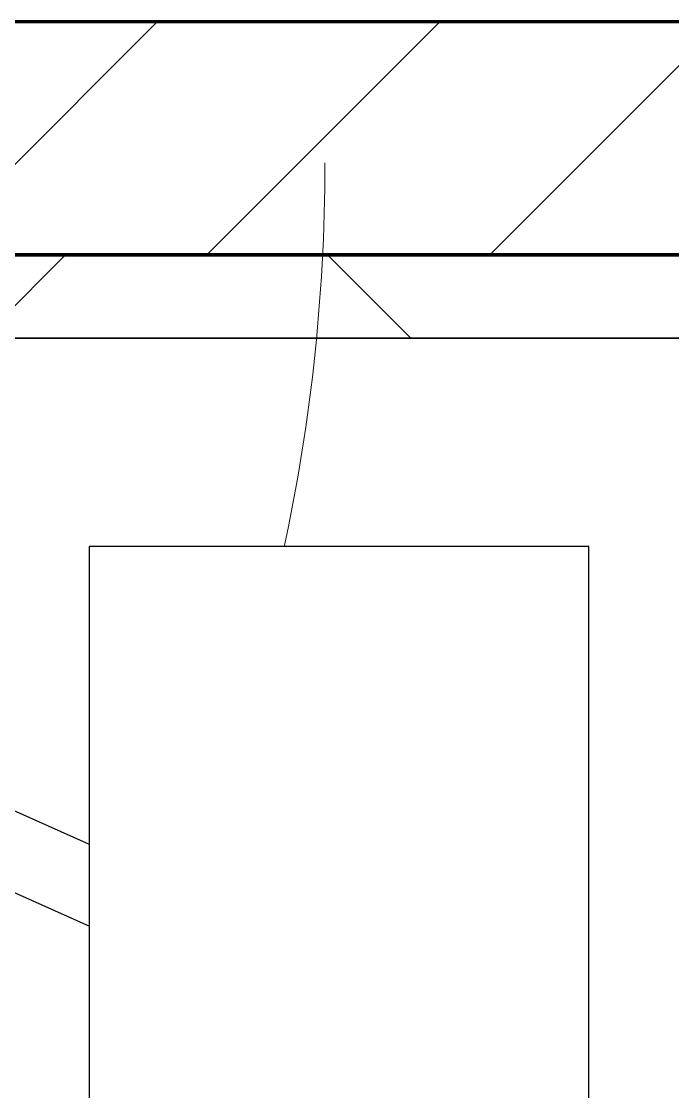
# Model space of a CAD drawing. Header units: millimetres. Extents: x -726012 to -647389, y -20772 to 18805.
# Drawn here: x -693565 to -693174, y 8117 to 8759 of the extents above; entities that cross this region are included whole.
import ezdxf
from ezdxf.xclip import XClip

# ---------------------------------------------------------------- set-up
doc = ezdxf.new("R2010")
doc.units = ezdxf.units.MM
doc.header["$XCLIPFRAME"] = 0
doc.layers.add('000 - WIPEOUT', color=250, linetype='Continuous')
doc.layers.add('A11_ALU.SOLID SHEET', color=2, linetype='Continuous')
for name, color, linetype, lineweight in [('A-DOOR-E', 2, 'Continuous', 25), ('A-DOOR-OPNG', 2, 'Continuous', 9), ('A-GLAZ-CURT', 2, 'Continuous', 9), ('A-WALL', 5, 'Continuous', 35), ('A-WALL-FNSH', 2, 'Continuous', 35), ('A-WALL-PATT', 1, 'Continuous', 35)]:
    doc.layers.add(name, color=color, linetype=linetype, lineweight=lineweight)

# ---------------------------------------------------------------- blocks, each defined once
blk = doc.blocks.new('DPA_AC-SG-PI - A1_1200x1300 mm-V1-4233-01 ENLARGED MULTI-PURPOSE LEVEL - REFLECTED CEILING PLAN - SHEET 4')
at = {"layer": 'A-DOOR-E'}
for p, q in [((-556.64, 29.95), (511.63, -447.34)), ((493.28, -488.42), (-575, -11.13)), ((511.63, -447.34), (493.28, -488.42))]:
    blk.add_line(p, q, dxfattribs=at)
at = {"layer": 'A-DOOR-OPNG'}
blk.add_arc((-500, -14.8), 1100, 334.74419, 0, dxfattribs=at)
blk = doc.blocks.new('PPLS-PP19_Custom Tile Pattern - Custom Tile Pattern-V117-4233-01 ENLARGED MULTI-PURPOSE LEVEL - REFLECTED CEILING PLAN - SHEET 4')
at = {"layer": 'A-GLAZ-CURT'}
for p, q in [((-299.21, 0), (300, 0)), ((300, 0), (-299.21, 0)), ((195.99, 0), (213.31, 0)), ((213.31, 0), (195.99, 0)), ((230.06, 0), (300, 0)), ((-299.21, -50), (300, -50)), ((300, -50), (-299.21, -50))]:
    blk.add_line(p, q, dxfattribs=at)
for points, knots in [([(103.09, 0), (101.08, 0), (86.31, 0), (63.34, 0), (35.84, 0), (12, 0), (3.08, 0), (-1.67, 0), (-2.25, 0)], [-375.435014, -375.435014, -375.435014, -375.435014, -369.147452, -330.153101, -307.516438, -285.83788, -246.234814, -234.646884, -234.646884, -234.646884, -234.646884]), ([(27.44, 0), (27.9, 0), (29.54, 0), (38.07, 0), (53.39, 0), (71.67, 0), (84.83, 0), (86.01, 0), (92.51, 0), (94.33, 0)], [-5037.309798, -5037.309798, -5037.309798, -5037.309798, -4887.603822, -4705.298446, -4353.683244, -3960.84581, -3759.045785, -3336.541051, -2783.776468, -2783.776468, -2783.776468, -2783.776468]), ([(136.44, 0), (121.66, 0), (86.93, 0), (51.16, 0), (31.18, 0)], [-106.750556, -106.750556, -106.750556, -106.750556, -59.610984, 0, 0, 0, 0]), ([(42.45, 0), (56.29, 0), (79.54, 0), (102.2, 0), (110.78, 0)], [-389.640024, -389.640024, -389.640024, -389.640024, -346.313304, -319.595547, -319.595547, -319.595547, -319.595547]), ([(42.71, 0), (44.29, 0), (52.29, 0), (71.92, 0), (100.57, 0), (116.36, 0), (128.63, 0), (128.95, 0)], [-123.813675, -123.813675, -123.813675, -123.813675, -118.513713, -97.899267, -63.759246, -39.050993, -35.895543, -35.895543, -35.895543, -35.895543]), ([(42.93, 0), (43.4, 0), (50.63, 0), (64.79, 0), (89.13, 0), (104.78, 0), (110.79, 0)], [-307.218636, -307.218636, -307.218636, -307.218636, -305.899624, -287.17622, -249.500363, -218.973165, -218.973165, -218.973165, -218.973165]), ([(110.79, 0), (108.9, 0), (96.05, 0), (76.86, 0), (57.82, 0), (47.66, 0), (44.47, 0), (43.24, 0)], [-409.685798, -409.685798, -409.685798, -409.685798, -401.860199, -357.622665, -341.267687, -334.000314, -329.358298, -329.358298, -329.358298, -329.358298]), ([(110.8, 0), (108.62, 0), (103.61, 0), (92.38, 0), (85.59, 0), (74.4, 0), (62.26, 0), (52.41, 0), (47.08, 0), (43.44, 0)], [-7970.368571, -7970.368571, -7970.368571, -7970.368571, -7723.759874, -7531.75727, -7135.649961, -6924.452779, -6738.82075, -6548.303034, -6347.322254, -6347.322254, -6347.322254, -6347.322254]), ([(94.4, 0), (94.4, 0), (94.64, 0), (99.11, 0), (105.61, 0), (109.91, 0), (110.82, 0)], [-2348.345796, -2348.345796, -2348.345796, -2348.345796, -2310.419338, -2233.599744, -2052.234781, -2002.170106, -2002.170106, -2002.170106, -2002.170106]), ([(110.99, 0), (110.29, 0), (108.75, 0), (105.66, 0), (105.23, 0), (105.23, 0)], [-9071.522618, -9071.522618, -9071.522618, -9071.522618, -9012.77275, -8966.157302, -8929.495943, -8929.495943, -8929.495943, -8929.495943]), ([(105.26, 0), (105.52, 0), (108.26, 0), (110.05, 0), (110.63, 0)], [-8920.561005, -8920.561005, -8920.561005, -8920.561005, -8814.835624, -8749.011755, -8749.011755, -8749.011755, -8749.011755]), ([(129.02, 0), (129.02, 0), (124.41, 0), (122.35, 0), (116.92, 0), (112.89, 0), (110.79, 0)], [-35.386604, -35.386604, -35.386604, -35.386604, -31.430235, -22.807238, -15.488593, -8.338354, -8.338354, -8.338354, -8.338354]), ([(110.97, 0), (115.66, 0), (126.98, 0), (132.42, 0), (134.6, 0)], [-218.659988, -218.659988, -218.659988, -218.659988, -194.761443, -152.241002, -152.241002, -152.241002, -152.241002]), ([(114.39, 0), (114.2, 0), (113.35, 0), (112.09, 0), (110.97, 0)], [-8148.58938, -8148.58938, -8148.58938, -8148.58938, -8105.191388, -7977.04013, -7977.04013, -7977.04013, -7977.04013]), ([(111.35, 0), (120.22, 0), (129.27, 0), (138.28, 0), (138.53, 0)], [-319.001686, -319.001686, -319.001686, -319.001686, -291.370682, -290.5735, -290.5735, -290.5735, -290.5735]), ([(168.37, 0), (167.68, 0), (162.47, 0), (147.97, 0), (122.96, 0), (111.41, 0)], [-543.375029, -543.375029, -543.375029, -543.375029, -530.793311, -458.593899, -410.537058, -410.537058, -410.537058, -410.537058]), ([(111.57, 0), (114.19, 0), (122.07, 0), (139.94, 0), (163.31, 0), (185.23, 0), (193.62, 0), (194.69, 0), (194.79, 0)], [-1988.411763, -1988.411763, -1988.411763, -1988.411763, -1843.028543, -1530.39897, -1095.004608, -529.74427, -295.064701, -265.121568, -265.121568, -265.121568, -265.121568]), ([(157.9, 0), (156.77, 0), (151.67, 0), (143.29, 0), (134.04, 0), (126.24, 0), (118.6, 0), (114.86, 0), (112.97, 0), (111.67, 0)], [-10292.955006, -10292.955006, -10292.955006, -10292.955006, -10098.273015, -9847.788484, -9677.714971, -9567.007022, -9453.21225, -9220.200448, -9092.110255, -9092.110255, -9092.110255, -9092.110255]), ([(128.58, 0), (128.8, 0), (130.16, 0), (139.26, 0), (152.67, 0), (161.24, 0), (162.19, 0), (162.75, 0)], [-633.326174, -633.326174, -633.326174, -633.326174, -627.736123, -618.981161, -602.094757, -592.980799, -581.414464, -581.414464, -581.414464, -581.414464]), ([(137.1, 0), (136, 0), (133.64, 0), (129.87, 0), (129.11, 0)], [-670.405967, -670.405967, -670.405967, -670.405967, -651.020627, -640.742133, -640.742133, -640.742133, -640.742133]), ([(193.8, 0), (193.33, 0), (190.11, 0), (183.13, 0), (171, 0), (161.95, 0), (161.28, 0), (158.35, 0), (157.85, 0), (157.77, 0)], [-11665.349007, -11665.349007, -11665.349007, -11665.349007, -11565.880756, -11105.624034, -10839.086983, -10768.332124, -10666.779182, -10580.760289, -10550.278881, -10550.278881, -10550.278881, -10550.278881]), ([(300, 0), (286.53, 0), (254.22, 0), (207.11, 0), (177.41, 0), (159.34, 0), (158.33, 0), (158.3, 0)], [-285.253232, -285.253232, -285.253232, -285.253232, -244.693688, -187.987675, -143.776725, -129.632772, -123.352749, -123.352749, -123.352749, -123.352749]), ([(159.07, 0), (159.13, 0), (160.84, 0), (165.21, 0), (174.15, 0), (185.98, 0), (208.82, 0), (219.42, 0), (230.06, 0)], [-115.643202, -115.643202, -115.643202, -115.643202, -114.681583, -87.660824, -65.295536, -41.623857, -24.459831, 0, 0, 0, 0]), ([(162.75, 0), (165.4, 0), (170.91, 0), (172.61, 0), (172.61, 0)], [-111.264224, -111.264224, -111.264224, -111.264224, -56.742688, -19.085662, -19.085662, -19.085662, -19.085662]), ([(247.1, 0), (246.76, 0), (245.04, 0), (238.34, 0), (226.56, 0), (221.1, 0), (200.27, 0), (182.99, 0), (174.27, 0), (169.67, 0), (168.99, 0)], [-9649.085549, -9649.085549, -9649.085549, -9649.085549, -9581.591397, -9406.094246, -9221.510254, -9016.44624, -8717.832359, -8253.978395, -8152.463617, -8069.855175, -8069.855175, -8069.855175, -8069.855175]), ([(215.22, 0), (214.62, 0), (210.55, 0), (203.98, 0), (187.54, 0), (175.3, 0), (169.49, 0)], [-203.825446, -203.825446, -203.825446, -203.825446, -198.527383, -184.406837, -162.427601, -142.916156, -142.916156, -142.916156, -142.916156]), ([(171.51, 0), (176.48, 0), (193.23, 0), (201.73, 0), (208.81, 0), (213.9, 0), (241.96, 0), (266.73, 0), (281.71, 0), (291.71, 0), (296.52, 0), (297.86, 0), (298.09, 0)], [-7971.819559, -7971.819559, -7971.819559, -7971.819559, -7784.112253, -7606.717214, -7289.299508, -7042.621073, -6582.165592, -6068.460911, -5766.029927, -5566.724884, -5280.360606, -5199.253518, -5199.253518, -5199.253518, -5199.253518]), ([(172.07, 0), (177.66, 0), (187.87, 0), (201.08, 0), (207.47, 0), (213.96, 0), (215.11, 0)], [-255.364076, -255.364076, -255.364076, -255.364076, -237.955587, -223.92608, -215.862851, -208.75215, -208.75215, -208.75215, -208.75215]), ([(247.29, 0), (239.48, 0), (227.37, 0), (219.94, 0), (219.02, 0)], [-11599.89954, -11599.89954, -11599.89954, -11599.89954, -11162.864862, -10856.732305, -10856.732305, -10856.732305, -10856.732305]), ([(219.9, 0), (220.86, 0), (227.84, 0), (242.06, 0), (246.54, 0), (246.96, 0)], [-10670.940496, -10670.940496, -10670.940496, -10670.940496, -10511.382485, -9925.173265, -9834.877357, -9834.877357, -9834.877357, -9834.877357]), ([(300, 0), (288.22, 0), (270.44, 0), (252.86, 0), (247.44, 0)], [-12528.858583, -12528.858583, -12528.858583, -12528.858583, -11905.454923, -11602.638331, -11602.638331, -11602.638331, -11602.638331]), ([(284.76, 0), (284.76, 0), (285.09, 0), (287.47, 0), (293.59, 0), (297.76, 0), (300, 0)], [-4110.630118, -4110.630118, -4110.630118, -4110.630118, -4053.389046, -3959.664717, -3862.421465, -3746.95702, -3746.95702, -3746.95702, -3746.95702]), ([(297.38, 0), (295.84, 0), (291.62, 0), (285.38, 0), (284.87, 0)], [-4803.172655, -4803.172655, -4803.172655, -4803.172655, -4358.271401, -4143.037883, -4143.037883, -4143.037883, -4143.037883])]:
    blk.add_open_spline(points, degree=3, knots=knots, dxfattribs=at)
for points in [[(110.48, 0), (108.13, 0), (105.64, 0), (103.09, 0)], [(110.82, 0), (112.2, 0), (112.94, 0), (113.59, 0)], [(168.74, 0), (168.74, 0), (169.81, 0), (171.51, 0)], [(195.11, 0), (194.91, 0), (194.44, 0), (193.8, 0)]]:
    blk.add_open_spline(points, degree=3, dxfattribs=at)
blk = doc.blocks.new('PPLS-PP19_Custom Tile Pattern - Custom Tile Pattern-V118-4233-01 ENLARGED MULTI-PURPOSE LEVEL - REFLECTED CEILING PLAN - SHEET 4')
at = {"layer": 'A-GLAZ-CURT'}
for p, q in [((-300, 0), (300, 0)), ((300, 0), (-300, 0)), ((-293.07, 0), (-275.75, 0)), ((-275.75, 0), (-293.07, 0)), ((-222.32, 0), (-216.25, 0)), ((-216.25, 0), (-222.32, 0)), ((-215.9, 0), (-205, 0)), ((-205, 0), (-215.9, 0)), ((-300, -50), (300, -50)), ((300, -50), (-300, -50))]:
    blk.add_line(p, q, dxfattribs=at)
at = {"layer": 'A-GLAZ-CURT', "flags": 128}
for points in [[(-300, 0), (-291.56, 0), (-283.3, 0), (-275.2, 0), (-267.26, 0), (-259.45, 0), (-251.77, 0), (-244.2, 0), (-236.74, 0), (-229.36, 0), (-222.06, 0), (-215.89, 0)], [(-215.89, 0), (-222.63, 0), (-229.72, 0), (-236.97, 0), (-244.39, 0), (-251.96, 0), (-259.67, 0), (-267.51, 0), (-275.48, 0), (-283.55, 0), (-291.73, 0), (-300, 0)], [(-125.17, 0), (-128.55, 0), (-134.16, 0), (-140.03, 0), (-145.5, 0), (-150.63, 0), (-155.53, 0), (-160.27, 0), (-164.95, 0), (-169.65, 0), (-174.47, 0), (-179.49, 0), (-184.81, 0), (-190.44, 0), (-196.37, 0), (-202.58, 0), (-209.04, 0), (-215.73, 0)], [(-214.83, 0), (-207.71, 0), (-200.76, 0), (-194.02, 0), (-187.54, 0), (-181.38, 0), (-175.58, 0), (-170.25, 0), (-165.64, 0), (-162.01, 0), (-159.53, 0), (-157.46, 0), (-154.52, 0), (-149.42, 0), (-141.84, 0), (-132.81, 0), (-126.08, 0)]]:
    blk.add_lwpolyline(points, dxfattribs=at)
at = {"layer": 'A-GLAZ-CURT'}
for points, knots in [([(-300, 0), (-284.65, 0), (-236.57, 0), (-174.61, 0), (-129.95, 0), (-110.8, 0), (-99.5, 0), (-91.46, 0)], [-5323.127839, -5323.127839, -5323.127839, -5323.127839, -4502.809032, -2700.551212, -1002.059161, -460.363443, 0, 0, 0, 0]), ([(-216.22, 0), (-236.63, 0), (-263.41, 0), (-294.48, 0), (-300, 0)], [-15086.482777, -15086.482777, -15086.482777, -15086.482777, -13729.592194, -13439.944408, -13439.944408, -13439.944408, -13439.944408]), ([(-148.24, 0), (-148.94, 0), (-150.95, 0), (-158.72, 0), (-174.02, 0), (-185.59, 0), (-209.77, 0), (-232.01, 0), (-255.22, 0), (-262.59, 0), (-264.9, 0), (-265.4, 0)], [-2656.439487, -2656.439487, -2656.439487, -2656.439487, -2477.344047, -2237.412286, -2029.680487, -1755.085331, -1400.429864, -858.079193, -543.655514, -208.940337, 0, 0, 0, 0]), ([(-258.6, 0), (-257.91, 0), (-254.26, 0), (-241.25, 0), (-227.12, 0), (-218.09, 0), (-215.9, 0)], [-5722.54675, -5722.54675, -5722.54675, -5722.54675, -5657.471696, -5413.335975, -5017.494783, -4893.971523, -4893.971523, -4893.971523, -4893.971523]), ([(-133.82, 0), (-135.51, 0), (-137.8, 0), (-149.31, 0), (-162.01, 0), (-177.91, 0), (-199.46, 0), (-216.65, 0), (-231.26, 0), (-233.46, 0), (-234, 0)], [-2731.647847, -2731.647847, -2731.647847, -2731.647847, -2418.507304, -2308.929706, -2113.765672, -1763.376603, -1422.553702, -978.033455, -846.069444, -682.911962, -682.911962, -682.911962, -682.911962]), ([(-233.49, 0), (-233.44, 0), (-232.38, 0), (-230.74, 0), (-225.3, 0), (-223.63, 0)], [-455.274641, -455.274641, -455.274641, -455.274641, -440.605512, -119.536984, 0, 0, 0, 0]), ([(-223.63, 0), (-219.39, 0), (-206.17, 0), (-188.58, 0), (-169.02, 0), (-152.12, 0), (-136.84, 0), (-127.33, 0), (-124.19, 0), (-123.43, 0), (-123.28, 0)], [-5463.295695, -5463.295695, -5463.295695, -5463.295695, -5161.076232, -4739.070012, -4465.409639, -4149.119819, -3839.893365, -3647.167523, -3488.92562, -3439.852845, -3439.852845, -3439.852845, -3439.852845]), ([(-80.14, 0), (-81.02, 0), (-95.25, 0), (-134.08, 0), (-184.71, 0), (-215.32, 0), (-215.89, 0)], [-19057.545901, -19057.545901, -19057.545901, -19057.545901, -18935.241197, -17136.203329, -15131.813646, -15093.846201, -15093.846201, -15093.846201, -15093.846201]), ([(-215.02, 0), (-214.22, 0), (-210.39, 0), (-200.2, 0), (-185.8, 0), (-171.77, 0), (-158.7, 0), (-157.22, 0)], [-4877.606962, -4877.606962, -4877.606962, -4877.606962, -4832.723979, -4666.091899, -4349.945572, -4000.813434, -3840.635403, -3840.635403, -3840.635403, -3840.635403]), ([(-147.76, 0), (-147.82, 0), (-149.15, 0), (-150.03, 0), (-150.57, 0)], [-5302.877414, -5302.877414, -5302.877414, -5302.877414, -5298.784692, -5196.16478, -5196.16478, -5196.16478, -5196.16478]), ([(-150.34, 0), (-150.07, 0), (-149.51, 0), (-148.9, 0), (-148.61, 0)], [-4948.728362, -4948.728362, -4948.728362, -4948.728362, -4883.323924, -4825.010153, -4825.010153, -4825.010153, -4825.010153]), ([(-26.75, 0), (-27.82, 0), (-36.18, 0), (-53.55, 0), (-78.2, 0), (-110.94, 0), (-130.52, 0), (-147.74, 0), (-149.07, 0)], [-8718.362214, -8718.362214, -8718.362214, -8718.362214, -8532.293389, -8073.216054, -7508.296369, -7004.680444, -6449.282163, -6277.220794, -6277.220794, -6277.220794, -6277.220794]), ([(-147.6, 0), (-146.44, 0), (-140.07, 0), (-137.28, 0), (-133.93, 0), (-128.78, 0), (-126.5, 0)], [-6139.471956, -6139.471956, -6139.471956, -6139.471956, -6017.569127, -5560.701257, -5364.112219, -5231.017328, -5231.017328, -5231.017328, -5231.017328]), ([(-118.78, 0), (-121.86, 0), (-126.28, 0), (-136.61, 0), (-144.45, 0), (-147.08, 0)], [-5938.474035, -5938.474035, -5938.474035, -5938.474035, -5700.061948, -5508.838257, -5319.88299, -5319.88299, -5319.88299, -5319.88299]), ([(-86.16, 0), (-91.37, 0), (-104.13, 0), (-122.65, 0), (-139.03, 0), (-146.11, 0), (-146.95, 0)], [-1681.3698, -1681.3698, -1681.3698, -1681.3698, -1374.161226, -945.742622, -741.901385, -489.130243, -489.130243, -489.130243, -489.130243]), ([(-137.88, 0), (-140.56, 0), (-144.54, 0), (-146.3, 0), (-146.79, 0)], [-3187.727384, -3187.727384, -3187.727384, -3187.727384, -2919.378265, -2789.261461, -2789.261461, -2789.261461, -2789.261461]), ([(-146.69, 0), (-146.59, 0), (-145.49, 0), (-135.69, 0), (-128.29, 0), (-125.15, 0)], [-420.34245, -420.34245, -420.34245, -420.34245, -406.956646, -290.263673, 0, 0, 0, 0]), ([(-146.54, 0), (-144.94, 0), (-140.04, 0), (-127.26, 0), (-107.3, 0), (-90.42, 0), (-75.26, 0), (-68.41, 0), (-65.12, 0), (-63.63, 0)], [-4701.291944, -4701.291944, -4701.291944, -4701.291944, -4440.880425, -4054.690705, -3793.097032, -3402.597032, -3144.956779, -3050.982048, -2969.237017, -2969.237017, -2969.237017, -2969.237017]), ([(-127.41, 0), (-131.63, 0), (-133.16, 0), (-134.09, 0), (-134.15, 0)], [-8540.990293, -8540.990293, -8540.990293, -8540.990293, -8266.114998, -8246.473386, -8246.473386, -8246.473386, -8246.473386]), ([(-134.15, 0), (-133.32, 0), (-130.31, 0), (-117.33, 0), (-94.88, 0), (-84, 0), (-80.33, 0)], [-7657.439573, -7657.439573, -7657.439573, -7657.439573, -7293.749979, -6839.55839, -6236.997189, -5890.338133, -5890.338133, -5890.338133, -5890.338133]), ([(-120.13, 0), (-120.14, 0), (-120.24, 0), (-121.3, 0), (-129.25, 0), (-133.82, 0)], [-2933.992132, -2933.992132, -2933.992132, -2933.992132, -2920.575025, -2840.280255, -2731.647847, -2731.647847, -2731.647847, -2731.647847]), ([(-113.43, 0), (-113.44, 0), (-113.96, 0), (-119.73, 0), (-125.43, 0), (-127.03, 0), (-127.41, 0)], [-328.499627, -328.499627, -328.499627, -328.499627, -282.672656, -98.539552, -24.539552, 0, 0, 0, 0]), ([(-126.5, 0), (-122.44, 0), (-108.71, 0), (-93.26, 0), (-82.15, 0), (-79.22, 0)], [-5231.017328, -5231.017328, -5231.017328, -5231.017328, -4994.692869, -4542.524482, -4373.426905, -4373.426905, -4373.426905, -4373.426905]), ([(-125.15, 0), (-124.93, 0), (-121.96, 0), (-113.01, 0), (-98.9, 0), (-88.91, 0), (-81.4, 0), (-79.76, 0)], [-3362.7396, -3362.7396, -3362.7396, -3362.7396, -3342.215224, -3074.362186, -2902.289527, -2605.247022, -2522.0547, -2522.0547, -2522.0547, -2522.0547]), ([(-122.08, 0), (-122.01, 0), (-121.69, 0), (-121.2, 0), (-120.88, 0)], [-3136.336417, -3136.336417, -3136.336417, -3136.336417, -3110.304437, -3035.164275, -3035.164275, -3035.164275, -3035.164275]), ([(-36.33, 0), (-36.43, 0), (-37.27, 0), (-45.02, 0), (-46.13, 0), (-60.59, 0), (-81.23, 0), (-99.51, 0), (-114.02, 0), (-117.28, 0), (-118.78, 0)], [-1855.773136, -1855.773136, -1855.773136, -1855.773136, -1810.870157, -1672.078046, -1405.135169, -1060.00838, -740.068933, -229.489605, -116.330425, 0, 0, 0, 0])]:
    blk.add_open_spline(points, degree=3, knots=knots, dxfattribs=at)
for points in [[(-152.35, 0), (-151.12, 0), (-149.71, 0), (-148.14, 0)], [(-146.49, 0), (-144.76, 0), (-142.55, 0), (-138.62, 0)]]:
    blk.add_open_spline(points, degree=3, dxfattribs=at)
blk = doc.blocks.new('*U885')
at = {"layer": 'A-GLAZ-CURT', "rotation": 180}
for name, p in [('PPLS-PP19_Custom Tile Pattern - Custom Tile Pattern-V118-4233-01 ENLARGED MULTI-PURPOSE LEVEL - REFLECTED CEILING PLAN - SHEET 4', (-17400, 16110.41)), ('PPLS-PP19_Custom Tile Pattern - Custom Tile Pattern-V117-4233-01 ENLARGED MULTI-PURPOSE LEVEL - REFLECTED CEILING PLAN - SHEET 4', (-16800, 16110.41))]:
    blk.add_blockref(name, p, dxfattribs=at)
blk = doc.blocks.new('*U1253')
at = {"color": 3}
blk.add_wipeout([(-275, 11150), (275, 11150), (275, 10850), (-275, 10850)], dxfattribs=at).dxf.layer = '000 - WIPEOUT'
at = {"layer": 'A11_ALU.SOLID SHEET', "color": 0, "linetype": 'ByBlock'}
blk.add_lwpolyline([(-275, 10850), (275, 10850), (275, 11150), (-275, 11150)], close=True, dxfattribs=at)
blk = doc.blocks.new('*U1287')
blk.add_lwpolyline([(21173.36, -580), (28210, -580), (28210, -6849.96), (45954.15, -6849.96), (45954.15, 600), (82995.06, 600), (83086.47, 650), (90052, 650), (90392, 990), (103159.16, 990), (103159.16, 4990), (21173.36, 4990), (21173.36, 3485.45), (21203.36, 3485.45), (21203.36, 925.54), (21173.36, 925.54), (21173.36, -580)])
at = {"layer": 'A11_ALU.SOLID SHEET', "color": 0, "linetype": 'ByBlock', "rotation": 90}
blk.add_blockref('*U1253', (62308.5, 4590), dxfattribs=at)

msp = doc.modelspace()

# ---------------------------------------------------------------- hatches: boundary and pattern name
at = {"layer": 'A-WALL-PATT', "lineweight": 9}
h = msp.add_hatch(dxfattribs=at)
h.set_pattern_fill('FP_2', color=256, style=0, pattern_type=2)
h.set_pattern_definition([(45, (0, 0), (-84.852814, 84.852814), [])])
h.paths.add_polyline_path([(-653287.78, 8619.02), (-652194.48, 8619.02), (-652194.48, 8759.02), (-722165.55, 8759.02), (-722165.55, 8619.02), (-719625.62, 8619.02), (-719676.02, 8641.53), (-719679.79, 8639.36), (-719684.96, 8639.36), (-719691.03, 8644.02), (-719692.03, 8648.69), (-719757.37, 8677.88), (-719739.02, 8718.97), (-719515.31, 8619.02), (-716025.62, 8619.02), (-716076.02, 8641.53), (-716079.79, 8639.36), (-716084.96, 8639.36), (-716091.03, 8644.02), (-716092.03, 8648.69), (-716157.37, 8677.88), (-716139.02, 8718.97), (-715915.31, 8619.02), (-712425.62, 8619.02), (-712476.02, 8641.53), (-712479.79, 8639.36), (-712484.96, 8639.36), (-712491.03, 8644.02), (-712492.03, 8648.69), (-712557.37, 8677.88), (-712539.02, 8718.97), (-712315.31, 8619.02), (-708825.62, 8619.02), (-708876.02, 8641.53), (-708879.79, 8639.36), (-708884.96, 8639.36), (-708891.03, 8644.02), (-708892.03, 8648.69), (-708957.37, 8677.88), (-708939.02, 8718.97), (-708715.31, 8619.02), (-705225.62, 8619.02), (-705276.02, 8641.53), (-705279.79, 8639.36), (-705284.96, 8639.36), (-705291.03, 8644.02), (-705292.03, 8648.69), (-705357.37, 8677.88), (-705339.02, 8718.97), (-705115.31, 8619.02), (-701625.62, 8619.02), (-701676.02, 8641.53), (-701679.79, 8639.36), (-701684.96, 8639.36), (-701691.03, 8644.02), (-701692.03, 8648.69), (-701757.37, 8677.88), (-701739.02, 8718.97), (-701515.31, 8619.02), (-698025.62, 8619.02), (-698076.02, 8641.53), (-698079.79, 8639.36), (-698084.96, 8639.36), (-698091.03, 8644.02), (-698092.03, 8648.69), (-698157.37, 8677.88), (-698139.02, 8718.97), (-697915.31, 8619.02), (-694425.62, 8619.02), (-694476.02, 8641.53), (-694479.79, 8639.36), (-694484.96, 8639.36), (-694491.03, 8644.02), (-694492.03, 8648.69), (-694557.37, 8677.88), (-694539.02, 8718.97), (-694315.31, 8619.02), (-690825.62, 8619.02), (-690876.02, 8641.53), (-690879.79, 8639.36), (-690884.96, 8639.36), (-690891.03, 8644.02), (-690892.03, 8648.69), (-690957.37, 8677.88), (-690939.02, 8718.97), (-690715.31, 8619.02), (-687225.62, 8619.02), (-687276.02, 8641.53), (-687279.79, 8639.36), (-687284.96, 8639.36), (-687291.03, 8644.02), (-687292.03, 8648.69), (-687357.37, 8677.88), (-687339.02, 8718.97), (-687115.31, 8619.02), (-683626.8, 8619.54), (-683676.02, 8641.53), (-683679.79, 8639.36), (-683684.96, 8639.36), (-683691.03, 8644.02), (-683692.03, 8648.69), (-683757.37, 8677.88), (-683739.02, 8718.97), (-683515.31, 8619.02), (-680025.62, 8619.02), (-680076.02, 8641.53), (-680079.79, 8639.36), (-680084.96, 8639.36), (-680091.03, 8644.02), (-680092.03, 8648.69), (-680157.37, 8677.88), (-680139.02, 8718.97), (-679915.31, 8619.02), (-676425.62, 8619.02), (-676476.02, 8641.53), (-676479.79, 8639.36), (-676484.96, 8639.36), (-676491.03, 8644.02), (-676492.03, 8648.69), (-676557.37, 8677.88), (-676539.02, 8718.97), (-676315.31, 8619.02), (-672825.62, 8619.02), (-672876.02, 8641.53), (-672879.79, 8639.36), (-672884.96, 8639.36), (-672891.03, 8644.02), (-672892.03, 8648.69), (-672957.37, 8677.88), (-672939.02, 8718.97), (-672715.31, 8619.02), (-669225.62, 8619.02), (-669276.02, 8641.53), (-669279.79, 8639.36), (-669284.96, 8639.36), (-669291.03, 8644.02), (-669292.03, 8648.69), (-669357.37, 8677.88), (-669339.02, 8718.97), (-669115.31, 8619.02), (-665625.62, 8619.02), (-665676.02, 8641.53), (-665679.79, 8639.36), (-665684.96, 8639.36), (-665691.03, 8644.02), (-665692.03, 8648.69), (-665757.37, 8677.88), (-665739.02, 8718.97), (-665515.31, 8619.02), (-662025.62, 8619.02), (-662076.02, 8641.53), (-662079.79, 8639.36), (-662084.96, 8639.36), (-662091.03, 8644.02), (-662092.03, 8648.69), (-662157.37, 8677.88), (-662139.02, 8718.97), (-661915.31, 8619.02), (-658425.62, 8619.02), (-658476.02, 8641.53), (-658480.95, 8639.36), (-658484.96, 8639.36), (-658491.03, 8644.02), (-658492.03, 8648.69), (-658557.37, 8677.88), (-658539.02, 8718.97), (-658315.31, 8619.02), (-654825.62, 8619.02), (-654876.02, 8641.53), (-654879.79, 8639.36), (-654884.96, 8639.36), (-654891.03, 8644.02), (-654892.03, 8648.69), (-654957.37, 8677.88), (-654939.02, 8718.97), (-654715.31, 8619.02), (-653356.11, 8619.02)])
h = msp.add_hatch(dxfattribs=at)
h.set_pattern_fill('FP_3', color=256, style=0, pattern_type=2)
h.set_pattern_definition([(45, (0, 0), (-212.13203, 212.13203), []), (135, (0, 0), (-212.13203, -212.13203), [])])
h.paths.add_polyline_path([(-652194.48, 8569.02), (-652194.48, 8619.02), (-654715.31, 8619.02), (-654603.39, 8569.02), (-652262.82, 8569.02)])
h.paths.add_polyline_path([(-655132.72, 8569.02), (-654713.71, 8569.02), (-654825.62, 8619.02), (-658315.31, 8619.02), (-658203.39, 8569.02), (-655201.05, 8569.02)])
h.paths.add_polyline_path([(-658344.29, 8569.02), (-658313.71, 8569.02), (-658425.62, 8619.02), (-661915.31, 8619.02), (-661803.39, 8569.02), (-658412.62, 8569.02)])
h.paths.add_polyline_path([(-662444.15, 8569.02), (-661913.71, 8569.02), (-662025.62, 8619.02), (-665515.31, 8619.02), (-665403.39, 8569.02), (-662512.48, 8569.02)])
h.paths.add_polyline_path([(-665782.37, 8569.02), (-665513.71, 8569.02), (-665625.62, 8619.02), (-669115.31, 8619.02), (-669003.39, 8569.02), (-665860.71, 8569.02)])
h.paths.add_polyline_path([(-670712.22, 8569.02), (-669113.71, 8569.02), (-669225.62, 8619.02), (-672715.31, 8619.02), (-672603.39, 8569.02), (-670780.55, 8569.02)])
h.paths.add_polyline_path([(-672967.14, 8569.02), (-672713.71, 8569.02), (-672825.62, 8619.02), (-676315.31, 8619.02), (-676203.39, 8569.02), (-672982.37, 8569.02)])
h.paths.add_polyline_path([(-676313.71, 8569.02), (-676425.62, 8619.02), (-679915.31, 8619.02), (-679803.39, 8569.02), (-676315.37, 8569.02)])
h.paths.add_polyline_path([(-679913.71, 8569.02), (-680025.62, 8619.02), (-683515.31, 8619.02), (-683403.39, 8569.02), (-679936.92, 8569.02)])
h.paths.add_polyline_path([(-685676.73, 8569.02), (-683513.71, 8569.02), (-683626.8, 8619.02), (-687115.31, 8619.02), (-687003.39, 8569.02), (-685745.06, 8569.02)])
h.paths.add_polyline_path([(-687113.71, 8569.02), (-687225.62, 8619.02), (-690715.31, 8619.02), (-690603.39, 8569.02), (-687180.02, 8569.02)])
h.paths.add_polyline_path([(-690713.71, 8569.02), (-690825.62, 8619.02), (-694315.31, 8619.02), (-694203.39, 8569.02), (-690733.24, 8569.02)])
h.paths.add_polyline_path([(-700582.37, 8569.02), (-697913.71, 8569.02), (-698025.62, 8619.02), (-701515.31, 8619.02), (-701403.39, 8569.02), (-700709.58, 8569.02)])
h.paths.add_polyline_path([(-694313.71, 8569.02), (-694425.62, 8619.02), (-697915.31, 8619.02), (-697803.39, 8569.02), (-694354.78, 8569.02)])
h.paths.add_polyline_path([(-701513.71, 8569.02), (-701625.62, 8619.02), (-705115.31, 8619.02), (-705003.39, 8569.02), (-701529.55, 8569.02)])
h.paths.add_polyline_path([(-707132.7, 8569.02), (-705113.71, 8569.02), (-705225.62, 8619.02), (-708715.31, 8619.02), (-708603.39, 8569.02), (-707269.37, 8569.02)])
h.paths.add_polyline_path([(-708713.71, 8569.02), (-708825.62, 8619.02), (-712315.31, 8619.02), (-712203.39, 8569.02), (-708772.65, 8569.02)])
h.paths.add_polyline_path([(-712582.37, 8569.02), (-712313.71, 8569.02), (-712425.62, 8619.02), (-715915.31, 8619.02), (-715803.39, 8569.02), (-712599.19, 8569.02)])
h.paths.add_polyline_path([(-721277.24, 8569.02), (-719513.71, 8569.02), (-719625.62, 8619.02), (-722165.55, 8619.02), (-722165.55, 8569.02), (-721345.58, 8569.02)])
h.paths.add_polyline_path([(-717519.03, 8569.02), (-715913.71, 8569.02), (-716025.62, 8619.02), (-719515.31, 8619.02), (-719403.39, 8569.02), (-717587.36, 8569.02)])

# ---------------------------------------------------------------- linework, layer by layer
at = {"layer": 'A-WALL', "color": 7, "lineweight": 70}
for p, q in [((-694582.37, 8759.02), (-693382.37, 8759.02)), ((-693382.37, 8759.02), (-690982.37, 8759.02)), ((-693382.37, 8619.02), (-694315.31, 8619.02)), ((-694315.31, 8619.02), (-693382.37, 8619.02)), ((-690982.37, 8619.02), (-693382.37, 8619.02)), ((-693382.37, 8619.02), (-690982.37, 8619.02))]:
    msp.add_line(p, q, dxfattribs=at)
at = {"layer": 'A-WALL-FNSH', "color": 250}
for p, q in [((-693382.37, 8569.02), (-694203.39, 8569.02)), ((-690982.37, 8569.02), (-693382.37, 8569.02))]:
    msp.add_line(p, q, dxfattribs=at)

# ---------------------------------------------------------------- block references
msp.add_blockref('*U885', (-676282.37, -7541.39))
at = {"layer": 'A-DOOR-E'}
msp.add_blockref('DPA_AC-SG-PI - A1_1200x1300 mm-V1-4233-01 ENLARGED MULTI-PURPOSE LEVEL - REFLECTED CEILING PLAN - SHEET 4', (-693982.37, 8689.02), dxfattribs=at)

# ---------------------------------------------------------------- next in the draw order: block references
at = {"layer": 'A11_ALU.SOLID SHEET'}
ref = msp.add_blockref('*U1287', (-744682.37, 3579.02), dxfattribs=at)
XClip(ref).set_block_clipping_path([(22516.8245944298, -23612.0000696909), (92487.8891097467, 7199.9972603897)])

doc.saveas('drawing.dxf')
